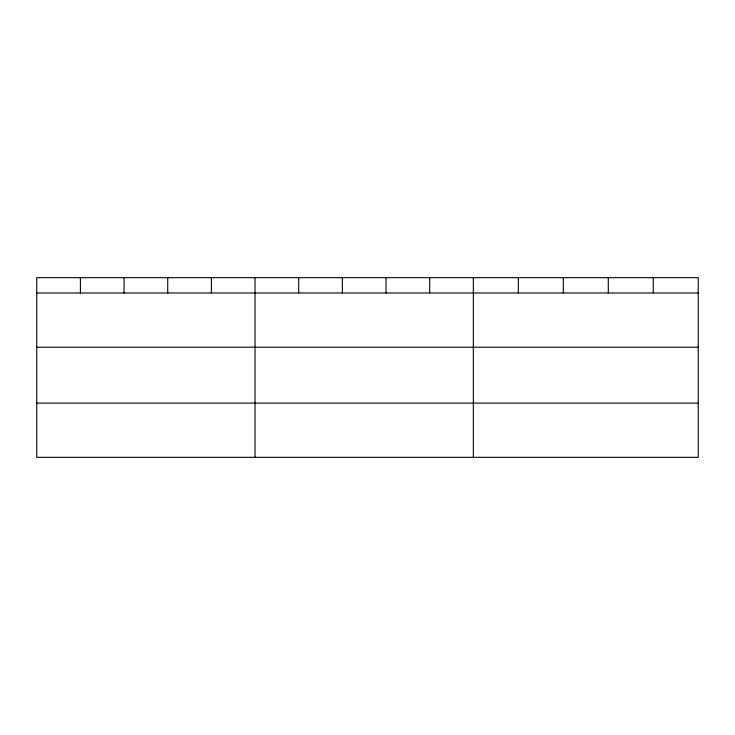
<?xml version="1.0" encoding="UTF-8"?>
<svg xmlns="http://www.w3.org/2000/svg" width="735" height="735" viewBox="0 0 735 735"><rect width="100%" height="100%" fill="white"/><g stroke="black" fill="none" stroke-linecap="round" stroke-linejoin="round"><path stroke-width="1.1" d="M698.25 347.223L698.25 277.665L36.75 277.665L36.75 457.335L698.25 457.335L698.25 347.223L36.75 347.223M36.75 292.989L698.25 292.989M36.75 403.102L698.25 403.102M653.268 277.665L653.268 292.989M608.286 277.665L608.286 292.989M563.304 277.665L563.304 292.989M518.322 277.665L518.322 292.989M473.34 277.665L473.34 457.335M429.681 277.665L429.681 292.989M386.022 277.665L386.022 292.989M342.363 277.665L342.363 292.989M298.704 277.665L298.704 292.989M255.045 277.665L255.045 457.335M211.386 277.665L211.386 292.989M167.727 277.665L167.727 292.989M124.068 277.665L124.068 292.989M80.409 277.665L80.409 292.989"/></g></svg>
